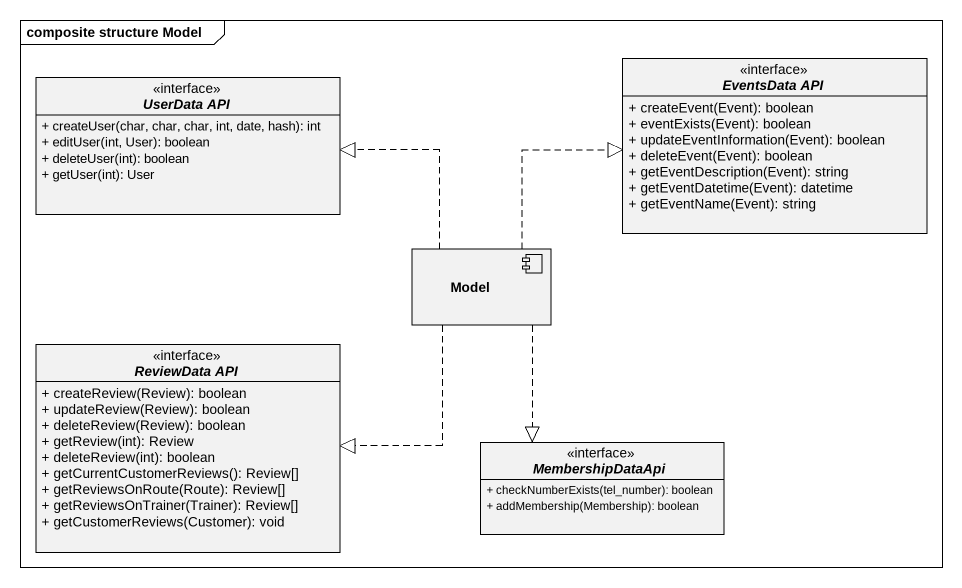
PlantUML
@startuml
mainframe composite structure Model
allowmixing
hide circle
hide empty members
skinparam classAttributeIconSize 0
interface "UserData API" as UserData_API {
  + createUser(char, char, char, int, date, hash): int
  + editUser(int, User): boolean
  + deleteUser(int): boolean
  + getUser(int): User
}
interface "EventsData API" as EventsData_API {
  + createEvent(Event): boolean
  + eventExists(Event): boolean
  + updateEventInformation(Event): boolean
  + deleteEvent(Event): boolean
  + getEventDescription(Event): string
  + getEventDatetime(Event): datetime
  + getEventName(Event): string
}
component Model
interface "ReviewData API" as ReviewData_API {
  + createReview(Review): boolean
  + updateReview(Review): boolean
  + deleteReview(Review): boolean
  + getReview(int): Review
  + deleteReview(int): boolean
  + getCurrentCustomerReviews(): Review[]
  + getReviewsOnRoute(Route): Review[]
  + getReviewsOnTrainer(Trainer): Review[]
  + getCustomerReviews(Customer): void
}
interface MembershipDataApi {
  + checkNumberExists(tel_number): boolean
  + addMembership(Membership): boolean
}
Model .left.|> UserData_API
Model .right.|> EventsData_API
Model .left.|> ReviewData_API
Model ..|> MembershipDataApi
@enduml
